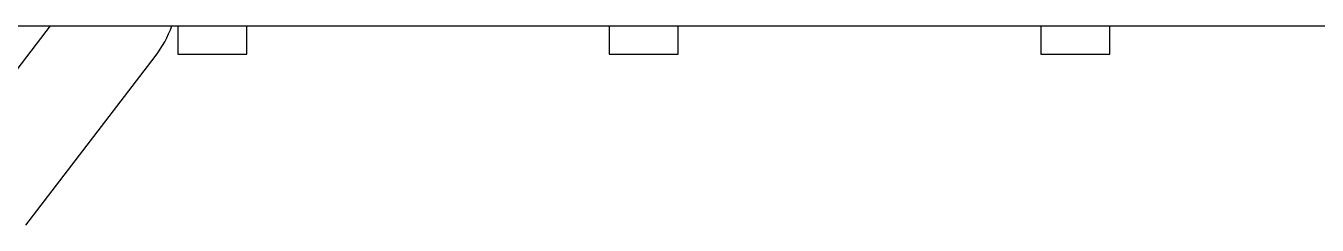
# Model space of a CAD drawing. Header units: millimetres. Extents: x 76 to 206, y 104 to 201.
# Drawn here: x 119.26 to 142.07, y 104.6 to 108.11 of the extents above; entities that cross this region are included whole.
import ezdxf

# ---------------------------------------------------------------- set-up
doc = ezdxf.new("R2010")
doc.units = ezdxf.units.MM
doc.header["$LTSCALE"] = 23.1
doc.layers.get('0').update_dxf_attribs({"linetype": 'CONTINUOUS'})

msp = doc.modelspace()

# ---------------------------------------------------------------- linework, layer by layer
at = {"color": 7, "linetype": 'Continuous'}
for p, q in [((76.809, 108.113), (205.809, 108.113)), ((119.69, 108.113), (117.862, 105.731)), ((121.944, 108.113), (121.944, 107.613)), ((123.164, 107.613), (123.164, 108.113)), ((129.564, 108.113), (129.564, 107.613)), ((130.784, 107.613), (130.784, 108.113)), ((137.184, 108.113), (137.184, 107.613)), ((138.404, 107.613), (138.404, 108.113)), ((119.26, 104.596), (121.546, 107.575)), ((121.944, 107.613), (123.164, 107.613)), ((129.564, 107.613), (130.784, 107.613)), ((137.184, 107.613), (138.404, 107.613))]:
    msp.add_line(p, q, dxfattribs=at)
msp.add_arc((119.959, 108.792), 2, 322.4959, 340.1359, dxfattribs=at)

doc.saveas('drawing.dxf')
